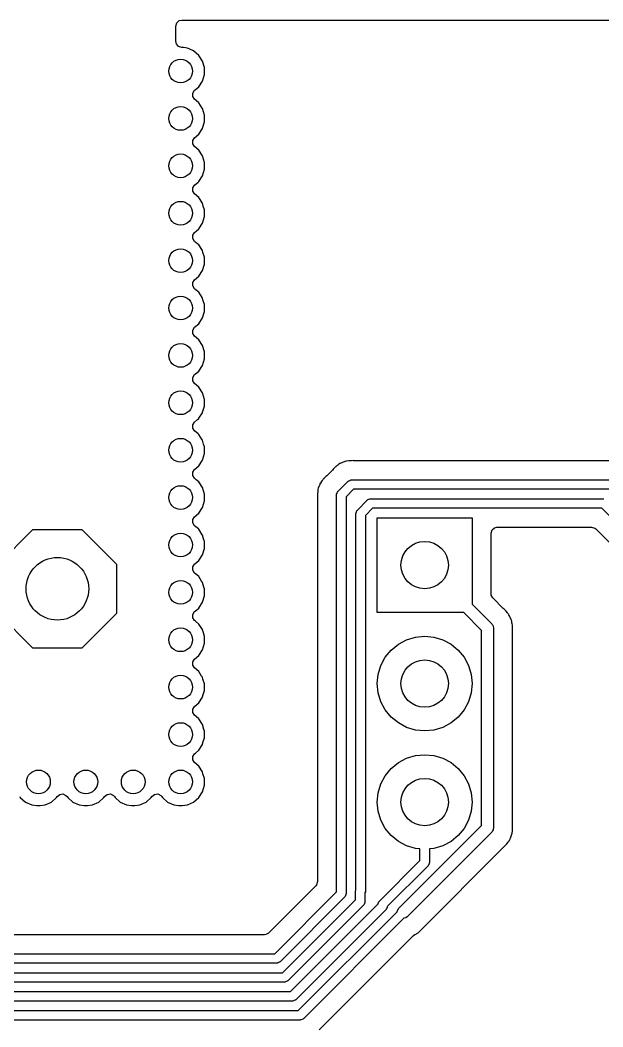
# Model space of a CAD drawing. Extents: x 0.71 to 7.56, y -5.16 to -0.79.
# Drawn here: x 4.989 to 5.473, y -1.624 to -0.787 of the extents above; entities that cross this region are included whole.
import ezdxf

# ---------------------------------------------------------------- set-up
doc = ezdxf.new("R2010")
doc.units = 0
doc.header["$MEASUREMENT"] = 0
doc.layers.add('BLACK', color=7, linetype='CONTINUOUS')

msp = doc.modelspace()

# ---------------------------------------------------------------- linework, layer by layer
at = {"layer": 'BLACK', "linetype": 'CONTINUOUS'}
for p, q in [((5.11811, -0.792303), (5.11889, -0.789664)), ((5.11811, -0.805138), (5.11811, -0.792303)), ((5.11889, -0.789664), (5.12096, -0.787862)), ((5.12096, -0.787862), (5.12299, -0.787421)), ((5.12299, -0.787421), (7.3621, -0.787421)), ((5.11855, -0.807166), (5.11811, -0.805138)), ((5.12035, -0.809245), (5.11855, -0.807166)), ((5.12299, -0.81002), (5.12035, -0.809245)), ((5.12346, -0.81002), (5.12299, -0.81002)), ((5.12451, -0.810171), (5.12346, -0.81002)), ((5.12766, -0.810623), (5.12451, -0.810171)), ((5.12977, -0.811589), (5.12766, -0.810623)), ((5.13281, -0.812977), (5.12977, -0.811589)), ((5.13709, -0.816688), (5.13281, -0.812977)), ((5.14016, -0.821455), (5.13709, -0.816688)), ((5.14175, -0.826891), (5.14016, -0.821455)), ((5.14175, -0.832558), (5.14175, -0.826891)), ((5.14016, -0.837994), (5.14175, -0.832558)), ((5.13405, -0.845399), (5.13709, -0.842761)), ((5.13709, -0.842761), (5.14016, -0.837994)), ((5.13219, -0.848034), (5.13368, -0.84572)), ((5.13219, -0.850785), (5.13219, -0.848034)), ((5.13368, -0.853099), (5.13219, -0.850785)), ((5.13368, -0.84572), (5.13405, -0.845399)), ((5.13368, -0.84572), (5.13368, -0.84572)), ((5.13689, -0.855887), (5.13368, -0.853099)), ((5.13709, -0.856058), (5.13689, -0.855887)), ((5.13991, -0.860435), (5.13709, -0.856058)), ((5.14016, -0.860825), (5.13991, -0.860435)), ((5.14175, -0.866261), (5.14016, -0.860825)), ((5.14175, -0.871928), (5.14175, -0.866261)), ((5.14175, -0.866261), (5.14175, -0.866261)), ((5.13709, -0.882131), (5.14016, -0.877364)), ((5.14016, -0.877364), (5.14017, -0.877299)), ((5.14017, -0.877299), (5.14175, -0.871928)), ((5.14175, -0.871928), (5.14175, -0.871928)), ((5.13219, -0.887404), (5.13368, -0.88509)), ((5.13368, -0.88509), (5.13709, -0.882131)), ((5.13368, -0.88509), (5.13368, -0.88509)), ((5.13219, -0.890155), (5.13219, -0.887404)), ((5.13368, -0.892469), (5.13219, -0.890155)), ((5.13709, -0.895428), (5.13368, -0.892469)), ((5.14016, -0.900195), (5.13709, -0.895428)), ((5.14175, -0.905631), (5.14016, -0.900195)), ((5.14016, -0.916734), (5.14175, -0.911298)), ((5.14175, -0.911298), (5.14175, -0.905631)), ((5.13709, -0.921501), (5.14016, -0.916734)), ((5.13219, -0.926774), (5.13368, -0.92446)), ((5.13219, -0.929525), (5.13219, -0.926774)), ((5.13368, -0.92446), (5.1366, -0.921931)), ((5.13368, -0.92446), (5.13368, -0.92446)), ((5.1366, -0.921931), (5.13709, -0.921501)), ((5.13368, -0.931839), (5.13219, -0.929525)), ((5.13709, -0.934798), (5.13368, -0.931839)), ((5.14016, -0.939565), (5.13709, -0.934798)), ((5.14085, -0.941921), (5.14016, -0.939565)), ((5.14016, -0.939565), (5.14016, -0.939565)), ((5.14175, -0.945002), (5.14085, -0.941921)), ((5.14175, -0.950668), (5.14175, -0.945002)), ((5.14016, -0.956104), (5.14175, -0.950668)), ((5.13497, -0.962709), (5.13709, -0.960871)), ((5.13709, -0.960871), (5.14016, -0.956104)), ((5.13219, -0.966144), (5.13368, -0.96383)), ((5.13219, -0.968895), (5.13219, -0.966144)), ((5.13368, -0.971209), (5.13219, -0.968895)), ((5.13368, -0.96383), (5.13497, -0.962709)), ((5.13368, -0.96383), (5.13368, -0.96383)), ((5.13641, -0.973578), (5.13368, -0.971209)), ((5.13709, -0.974168), (5.13641, -0.973578)), ((5.14016, -0.978935), (5.13709, -0.974168)), ((5.14057, -0.980344), (5.14016, -0.978935)), ((5.14016, -0.978935), (5.14016, -0.978935)), ((5.14175, -0.984372), (5.14057, -0.980344)), ((5.14175, -0.990038), (5.14175, -0.984372)), ((5.14016, -0.995475), (5.14175, -0.990038)), ((5.13219, -1.00551), (5.13368, -1.0032)), ((5.13368, -1.0032), (5.13709, -1.00024)), ((5.13368, -1.0032), (5.13368, -1.0032)), ((5.13709, -1.00024), (5.14016, -0.995475)), ((5.13219, -1.00827), (5.13219, -1.00551)), ((5.13368, -1.01058), (5.13219, -1.00827)), ((5.13505, -1.01177), (5.13368, -1.01058)), ((5.13637, -1.01291), (5.13505, -1.01177)), ((5.13709, -1.01354), (5.13637, -1.01291)), ((5.13985, -1.01782), (5.13709, -1.01354)), ((5.14016, -1.01831), (5.13985, -1.01782)), ((5.14059, -1.01977), (5.14016, -1.01831)), ((5.14175, -1.02374), (5.14059, -1.01977)), ((5.14175, -1.02941), (5.14175, -1.02374)), ((5.13709, -1.03961), (5.14016, -1.03484)), ((5.14016, -1.03484), (5.14175, -1.02941)), ((5.13219, -1.04488), (5.13368, -1.04257)), ((5.13219, -1.04764), (5.13219, -1.04488)), ((5.13368, -1.04257), (5.13709, -1.03961)), ((5.13368, -1.04257), (5.13368, -1.04257)), ((5.13368, -1.04995), (5.13219, -1.04764)), ((5.13709, -1.05291), (5.13368, -1.04995)), ((5.14016, -1.05768), (5.13709, -1.05291)), ((5.14175, -1.06311), (5.14016, -1.05768)), ((5.14016, -1.07421), (5.14175, -1.06878)), ((5.14175, -1.06878), (5.14175, -1.06311)), ((5.13709, -1.07898), (5.14016, -1.07421)), ((5.13219, -1.08425), (5.13368, -1.08194)), ((5.13219, -1.08701), (5.13219, -1.08425)), ((5.13368, -1.08932), (5.13219, -1.08701)), ((5.13368, -1.08194), (5.13544, -1.08041)), ((5.13368, -1.08194), (5.13368, -1.08194)), ((5.13544, -1.08041), (5.13709, -1.07898)), ((5.13709, -1.09228), (5.13368, -1.08932)), ((5.14016, -1.09705), (5.13709, -1.09228)), ((5.14175, -1.10248), (5.14016, -1.09705)), ((5.14016, -1.09705), (5.14016, -1.09705)), ((5.14175, -1.10815), (5.14175, -1.10248)), ((5.14175, -1.10248), (5.14175, -1.10248)), ((5.14032, -1.11304), (5.14175, -1.10815)), ((5.14175, -1.10815), (5.14175, -1.10815)), ((5.13368, -1.12131), (5.13603, -1.11927)), ((5.13603, -1.11927), (5.13709, -1.11835)), ((5.13709, -1.11835), (5.13725, -1.11811)), ((5.13725, -1.11811), (5.14016, -1.11358)), ((5.14016, -1.11358), (5.14032, -1.11304)), ((5.13219, -1.12362), (5.13368, -1.12131)), ((5.13219, -1.12638), (5.13219, -1.12362)), ((5.13368, -1.12869), (5.13219, -1.12638)), ((5.13368, -1.12131), (5.13368, -1.12131)), ((5.13655, -1.13118), (5.13368, -1.12869)), ((5.13709, -1.13165), (5.13655, -1.13118)), ((5.13994, -1.13608), (5.13709, -1.13165)), ((5.14016, -1.13642), (5.13994, -1.13608)), ((5.14113, -1.13973), (5.14016, -1.13642)), ((5.14175, -1.14185), (5.14113, -1.13973)), ((5.14175, -1.14752), (5.14175, -1.14185)), ((5.13709, -1.15772), (5.14016, -1.15295)), ((5.14016, -1.15295), (5.14175, -1.14752)), ((5.25841, -1.15413), (5.25655, -1.15498)), ((5.2586, -1.1541), (5.25841, -1.15413)), ((5.25841, -1.15413), (5.25841, -1.15413)), ((5.25961, -1.15384), (5.2586, -1.1541)), ((5.25979, -1.15378), (5.25961, -1.15384)), ((5.26182, -1.15363), (5.25979, -1.15378)), ((5.25979, -1.15378), (5.25979, -1.15378)), ((5.262, -1.15361), (5.26182, -1.15363)), ((5.26261, -1.15352), (5.262, -1.15361)), ((5.26323, -1.15352), (5.26261, -1.15352)), ((5.2634, -1.15352), (5.26323, -1.15352)), ((5.26392, -1.15348), (5.2634, -1.15352)), ((5.26544, -1.15337), (5.26392, -1.15348)), ((5.26562, -1.15341), (5.26544, -1.15337)), ((5.26544, -1.15337), (5.26544, -1.15337)), ((5.26666, -1.15352), (5.26562, -1.15341)), ((5.47771, -1.15352), (5.26666, -1.15352)), ((5.13219, -1.16299), (5.13368, -1.16068)), ((5.13368, -1.16068), (5.13399, -1.16041)), ((5.13368, -1.16068), (5.13368, -1.16068)), ((5.13399, -1.16041), (5.13709, -1.15772)), ((5.24821, -1.16116), (5.24345, -1.16593)), ((5.24887, -1.16035), (5.24821, -1.16116)), ((5.24897, -1.16019), (5.24887, -1.16035)), ((5.25052, -1.15885), (5.24897, -1.16019)), ((5.24897, -1.16019), (5.24897, -1.16019)), ((5.25064, -1.15874), (5.25052, -1.15885)), ((5.25108, -1.1583), (5.25064, -1.15874)), ((5.25158, -1.15793), (5.25108, -1.1583)), ((5.25171, -1.15782), (5.25158, -1.15793)), ((5.25265, -1.15701), (5.25171, -1.15782)), ((5.25325, -1.15648), (5.25265, -1.15701)), ((5.25343, -1.1564), (5.25325, -1.15648)), ((5.25325, -1.15648), (5.25325, -1.15648)), ((5.25432, -1.15587), (5.25343, -1.1564)), ((5.25448, -1.15576), (5.25432, -1.15587)), ((5.25639, -1.15504), (5.25448, -1.15576)), ((5.25448, -1.15576), (5.25448, -1.15576)), ((5.25655, -1.15498), (5.25639, -1.15504)), ((5.13219, -1.16575), (5.13219, -1.16299)), ((5.13368, -1.16806), (5.13219, -1.16575)), ((5.13505, -1.16925), (5.13368, -1.16806)), ((5.13704, -1.17097), (5.13505, -1.16925)), ((5.23976, -1.16982), (5.23876, -1.17097)), ((5.2401, -1.16943), (5.23976, -1.16982)), ((5.24021, -1.16929), (5.2401, -1.16943)), ((5.24058, -1.1688), (5.24021, -1.16929)), ((5.24102, -1.16836), (5.24058, -1.1688)), ((5.24114, -1.16823), (5.24102, -1.16836)), ((5.24248, -1.16669), (5.24114, -1.16823)), ((5.24264, -1.16659), (5.24248, -1.16669)), ((5.24248, -1.16669), (5.24248, -1.16669)), ((5.24345, -1.16593), (5.24264, -1.16659)), ((5.25273, -1.17895), (5.26123, -1.17044)), ((5.26123, -1.17044), (5.26152, -1.1703)), ((5.26152, -1.1703), (5.2617, -1.17004)), ((5.2617, -1.17004), (5.26258, -1.16976)), ((5.26258, -1.16976), (5.2634, -1.16934)), ((5.2634, -1.16934), (5.26372, -1.16939)), ((5.26372, -1.16939), (5.26402, -1.16929)), ((5.26402, -1.16929), (5.48036, -1.16929)), ((5.13709, -1.17102), (5.13704, -1.17097)), ((5.14016, -1.17579), (5.13709, -1.17102)), ((5.14097, -1.17854), (5.14016, -1.17579)), ((5.14016, -1.17579), (5.14016, -1.17579)), ((5.14175, -1.18122), (5.14097, -1.17854)), ((5.23606, -1.1775), (5.23591, -1.17954)), ((5.23613, -1.17732), (5.23606, -1.1775)), ((5.23606, -1.1775), (5.23606, -1.1775)), ((5.23638, -1.17631), (5.23613, -1.17732)), ((5.23641, -1.17613), (5.23638, -1.17631)), ((5.23726, -1.17427), (5.23641, -1.17613)), ((5.23641, -1.17613), (5.23641, -1.17613)), ((5.23733, -1.17411), (5.23726, -1.17427)), ((5.23804, -1.17219), (5.23733, -1.17411)), ((5.23815, -1.17204), (5.23804, -1.17219)), ((5.23804, -1.17219), (5.23804, -1.17219)), ((5.23869, -1.17114), (5.23815, -1.17204)), ((5.23876, -1.17097), (5.23869, -1.17114)), ((5.23876, -1.17097), (5.23876, -1.17097)), ((5.25233, -1.17942), (5.25258, -1.17923)), ((5.25258, -1.17923), (5.25273, -1.17895)), ((5.26565, -1.17717), (5.25945, -1.18336)), ((5.47873, -1.17717), (5.26565, -1.17717)), ((5.14016, -1.19232), (5.14175, -1.18689)), ((5.14175, -1.18689), (5.14175, -1.18122)), ((5.2358, -1.18112), (5.23566, -1.18315)), ((5.23566, -1.18315), (5.23566, -1.18315)), ((5.23566, -1.18315), (5.2357, -1.18334)), ((5.2357, -1.18334), (5.23581, -1.18438)), ((5.23581, -1.18094), (5.2358, -1.18112)), ((5.2359, -1.17971), (5.23581, -1.18032)), ((5.23581, -1.18032), (5.23581, -1.18094)), ((5.23581, -1.18438), (5.23581, -1.50307)), ((5.23591, -1.17954), (5.2359, -1.17971)), ((5.25157, -1.18173), (5.25167, -1.18143)), ((5.25157, -1.51163), (5.25157, -1.18173)), ((5.25162, -1.18112), (5.25204, -1.1803)), ((5.25167, -1.18143), (5.25162, -1.18112)), ((5.25204, -1.1803), (5.25233, -1.17942)), ((5.25945, -1.18336), (5.25945, -1.51326)), ((5.26887, -1.19446), (5.27714, -1.18619)), ((5.27714, -1.18619), (5.27742, -1.18605)), ((5.27742, -1.18605), (5.27761, -1.18579)), ((5.27761, -1.18579), (5.27848, -1.18551)), ((5.27848, -1.18551), (5.27931, -1.18509)), ((5.27931, -1.18509), (5.27962, -1.18514)), ((5.27962, -1.18514), (5.27992, -1.18504)), ((5.27992, -1.18504), (5.47362, -1.18504)), ((5.13709, -1.19709), (5.14016, -1.19232)), ((5.26776, -1.19663), (5.26818, -1.19581)), ((5.26818, -1.19581), (5.26847, -1.19493)), ((5.26847, -1.19493), (5.26873, -1.19474)), ((5.26873, -1.19474), (5.26887, -1.19446)), ((5.28155, -1.19291), (5.27559, -1.19887)), ((5.47199, -1.19291), (5.28155, -1.19291)), ((5.71887, -1.43979), (5.47199, -1.19291)), ((5.13219, -1.20236), (5.13368, -1.20005)), ((5.13219, -1.20512), (5.13219, -1.20236)), ((5.13368, -1.20005), (5.13371, -1.20002)), ((5.13368, -1.20005), (5.13368, -1.20005)), ((5.13371, -1.20002), (5.13709, -1.19709)), ((5.26772, -1.19724), (5.26781, -1.19694)), ((5.26772, -1.51012), (5.26772, -1.19724)), ((5.26781, -1.19694), (5.26776, -1.19663)), ((5.27559, -1.19887), (5.27559, -1.51102)), ((5.28543, -1.27953), (5.28543, -1.20079)), ((5.28543, -1.20079), (5.36417, -1.20079)), ((5.36417, -1.20079), (5.36417, -1.27257)), ((4.97047, -1.23946), (4.9993, -1.21063)), ((4.9993, -1.21063), (5.04007, -1.21063)), ((5.04007, -1.21063), (5.0689, -1.23946)), ((5.13368, -1.20743), (5.13219, -1.20512)), ((5.13677, -1.21011), (5.13368, -1.20743)), ((5.13709, -1.21039), (5.13677, -1.21011)), ((5.14008, -1.21504), (5.13709, -1.21039)), ((5.37994, -1.21356), (5.38072, -1.21092)), ((5.38072, -1.21092), (5.38279, -1.20912)), ((5.38279, -1.20912), (5.38482, -1.20868)), ((5.38482, -1.20868), (5.46344, -1.20868)), ((5.46344, -1.20868), (5.46608, -1.20946)), ((5.46608, -1.20946), (5.46689, -1.21011)), ((5.46689, -1.21011), (5.70585, -1.44907)), ((5.14016, -1.21516), (5.14008, -1.21504)), ((5.14105, -1.21822), (5.14016, -1.21516)), ((5.14175, -1.22059), (5.14105, -1.21822)), ((5.14175, -1.22626), (5.14175, -1.22059)), ((5.37994, -1.26401), (5.37994, -1.21356)), ((5.14016, -1.23169), (5.14175, -1.22626)), ((5.13399, -1.23915), (5.13709, -1.23646)), ((5.13709, -1.23646), (5.14016, -1.23169)), ((5.0689, -1.23946), (5.0689, -1.28023)), ((5.13219, -1.24173), (5.13368, -1.23942)), ((5.13219, -1.24449), (5.13219, -1.24173)), ((5.13368, -1.2468), (5.13219, -1.24449)), ((5.13368, -1.23942), (5.13399, -1.23915)), ((5.13368, -1.23942), (5.13368, -1.23942)), ((5.13549, -1.24837), (5.13368, -1.2468)), ((5.13709, -1.24976), (5.13549, -1.24837)), ((5.13947, -1.25345), (5.13709, -1.24976)), ((5.14016, -1.25453), (5.13947, -1.25345)), ((5.14135, -1.2586), (5.14016, -1.25453)), ((5.14175, -1.25996), (5.14135, -1.2586)), ((5.14175, -1.26563), (5.14175, -1.25996)), ((5.13709, -1.27583), (5.14016, -1.27107)), ((5.14016, -1.27107), (5.14175, -1.26563)), ((5.38005, -1.26505), (5.37994, -1.26401)), ((5.38137, -1.26747), (5.38005, -1.26505)), ((5.39005, -1.27615), (5.38137, -1.26747)), ((5.13219, -1.2811), (5.13368, -1.27879)), ((5.13368, -1.27879), (5.13408, -1.27844)), ((5.13368, -1.27879), (5.13368, -1.27879)), ((5.13408, -1.27844), (5.13709, -1.27583)), ((5.35721, -1.27953), (5.28543, -1.27953)), ((5.37205, -1.29436), (5.35721, -1.27953)), ((5.36417, -1.27257), (5.38045, -1.28884)), ((5.39069, -1.27668), (5.39005, -1.27615)), ((5.39122, -1.27706), (5.39069, -1.27668)), ((5.39196, -1.27797), (5.39122, -1.27706)), ((5.39122, -1.27706), (5.39122, -1.27706)), ((5.39122, -1.27706), (5.39122, -1.27706)), ((5.39227, -1.27835), (5.39196, -1.27797)), ((5.39244, -1.27853), (5.39227, -1.27835)), ((5.39361, -1.2797), (5.39244, -1.27853)), ((4.9993, -1.30906), (4.97047, -1.28023)), ((5.0689, -1.28023), (5.04007, -1.30906)), ((5.13219, -1.28386), (5.13219, -1.2811)), ((5.13368, -1.28617), (5.13219, -1.28386)), ((5.13445, -1.28684), (5.13368, -1.28617)), ((5.13706, -1.2891), (5.13445, -1.28684)), ((5.39393, -1.28028), (5.39361, -1.2797)), ((5.39361, -1.2797), (5.39361, -1.2797)), ((5.3944, -1.28096), (5.39393, -1.28028)), ((5.39481, -1.28147), (5.3944, -1.28096)), ((5.39547, -1.28299), (5.39481, -1.28147)), ((5.39481, -1.28147), (5.39481, -1.28147)), ((5.39558, -1.28322), (5.39547, -1.28299)), ((5.3959, -1.28378), (5.39558, -1.28322)), ((5.39628, -1.28446), (5.3959, -1.28378)), ((5.3964, -1.28466), (5.39628, -1.28446)), ((5.39655, -1.2853), (5.3964, -1.28466)), ((5.3964, -1.28466), (5.3964, -1.28466)), ((5.39682, -1.28609), (5.39655, -1.2853)), ((5.39708, -1.28669), (5.39682, -1.28609)), ((5.3973, -1.28833), (5.39708, -1.28669)), ((5.13709, -1.28913), (5.13706, -1.2891)), ((5.14009, -1.29379), (5.13709, -1.28913)), ((5.14016, -1.2939), (5.14009, -1.29379)), ((5.14093, -1.29653), (5.14016, -1.2939)), ((5.37205, -1.45658), (5.37205, -1.29436)), ((5.38045, -1.28884), (5.38097, -1.28955)), ((5.38097, -1.28955), (5.38111, -1.28966)), ((5.38111, -1.28966), (5.38114, -1.28977)), ((5.38114, -1.28977), (5.38129, -1.28996)), ((5.38129, -1.28996), (5.38155, -1.29115)), ((5.38155, -1.29115), (5.38189, -1.29232)), ((5.38189, -1.29232), (5.38189, -1.45862)), ((5.39735, -1.28858), (5.3973, -1.28833)), ((5.39743, -1.28891), (5.39735, -1.28858)), ((5.39774, -1.29019), (5.39743, -1.28891)), ((5.39766, -1.29268), (5.39769, -1.29175)), ((5.39766, -1.45643), (5.39766, -1.29268)), ((5.39769, -1.29175), (5.39774, -1.29019)), ((5.14175, -1.29933), (5.14093, -1.29653)), ((5.14175, -1.305), (5.14175, -1.29933)), ((5.30293, -1.30585), (5.30974, -1.30221)), ((5.30974, -1.30221), (5.31712, -1.29997)), ((5.31712, -1.29997), (5.3248, -1.29921)), ((5.3248, -1.29921), (5.33248, -1.29997)), ((5.33248, -1.29997), (5.33987, -1.30221)), ((5.33987, -1.30221), (5.34668, -1.30585)), ((5.04007, -1.30906), (4.9993, -1.30906)), ((5.13709, -1.3152), (5.14016, -1.31044)), ((5.14016, -1.31044), (5.14175, -1.305)), ((5.29207, -1.31671), (5.29696, -1.31074)), ((5.29696, -1.31074), (5.30293, -1.30585)), ((5.34668, -1.30585), (5.35264, -1.31074)), ((5.35264, -1.31074), (5.35754, -1.31671)), ((5.13219, -1.32048), (5.13368, -1.31816)), ((5.13219, -1.32323), (5.13219, -1.32048)), ((5.13368, -1.31816), (5.13709, -1.3152)), ((5.13368, -1.31816), (5.13368, -1.31816)), ((5.28843, -1.32352), (5.29207, -1.31671)), ((5.35754, -1.31671), (5.36118, -1.32352)), ((5.13368, -1.32554), (5.13219, -1.32323)), ((5.13709, -1.3285), (5.13368, -1.32554)), ((5.13953, -1.33229), (5.13709, -1.3285)), ((5.28619, -1.3309), (5.28843, -1.32352)), ((5.36118, -1.32352), (5.36342, -1.3309)), ((5.14016, -1.33327), (5.13953, -1.33229)), ((5.14061, -1.3348), (5.14016, -1.33327)), ((5.14175, -1.3387), (5.14061, -1.3348)), ((5.28543, -1.33858), (5.28619, -1.3309)), ((5.36342, -1.3309), (5.36417, -1.33858)), ((5.14078, -1.34769), (5.14175, -1.34437)), ((5.14175, -1.34437), (5.14175, -1.3387)), ((5.28619, -1.34626), (5.28543, -1.33858)), ((5.28843, -1.35365), (5.28619, -1.34626)), ((5.36342, -1.34626), (5.36118, -1.35365)), ((5.36417, -1.33858), (5.36342, -1.34626)), ((5.13368, -1.35753), (5.13709, -1.35457)), ((5.13709, -1.35457), (5.14016, -1.34981)), ((5.14016, -1.34981), (5.14022, -1.34959)), ((5.14022, -1.34959), (5.14078, -1.34769)), ((5.29207, -1.36046), (5.28843, -1.35365)), ((5.36118, -1.35365), (5.35754, -1.36046)), ((5.13219, -1.35985), (5.13368, -1.35753)), ((5.13219, -1.3626), (5.13219, -1.35985)), ((5.13368, -1.36491), (5.13219, -1.3626)), ((5.13368, -1.35753), (5.13368, -1.35753)), ((5.29696, -1.36642), (5.29207, -1.36046)), ((5.35754, -1.36046), (5.35264, -1.36642)), ((5.13687, -1.36767), (5.13368, -1.36491)), ((5.13709, -1.36787), (5.13687, -1.36767)), ((5.14011, -1.37256), (5.13709, -1.36787)), ((5.30293, -1.37132), (5.29696, -1.36642)), ((5.30974, -1.37496), (5.30293, -1.37132)), ((5.34668, -1.37132), (5.33987, -1.37496)), ((5.35264, -1.36642), (5.34668, -1.37132)), ((5.14016, -1.37264), (5.14011, -1.37256)), ((5.14138, -1.37682), (5.14016, -1.37264)), ((5.14175, -1.37807), (5.14138, -1.37682)), ((5.14175, -1.38374), (5.14175, -1.37807)), ((5.31712, -1.3772), (5.30974, -1.37496)), ((5.3248, -1.37795), (5.31712, -1.3772)), ((5.33248, -1.3772), (5.3248, -1.37795)), ((5.33987, -1.37496), (5.33248, -1.3772)), ((5.14028, -1.38874), (5.14089, -1.38667)), ((5.14089, -1.38667), (5.14175, -1.38374)), ((5.13368, -1.3969), (5.13437, -1.3963)), ((5.13437, -1.3963), (5.13709, -1.39394)), ((5.13709, -1.39394), (5.14016, -1.38918)), ((5.14016, -1.38918), (5.14028, -1.38874)), ((5.13219, -1.39922), (5.13368, -1.3969)), ((5.13219, -1.40197), (5.13219, -1.39922)), ((5.13368, -1.40428), (5.13219, -1.40197)), ((5.13368, -1.3969), (5.13368, -1.3969)), ((5.13709, -1.40724), (5.13368, -1.40428)), ((5.29696, -1.40917), (5.30293, -1.40427)), ((5.30293, -1.40427), (5.30974, -1.40063)), ((5.30974, -1.40063), (5.31712, -1.39839)), ((5.31712, -1.39839), (5.3248, -1.39764)), ((5.3248, -1.39764), (5.33248, -1.39839)), ((5.33248, -1.39839), (5.33987, -1.40063)), ((5.33987, -1.40063), (5.34668, -1.40427)), ((5.34668, -1.40427), (5.35264, -1.40917)), ((5.14016, -1.41201), (5.13709, -1.40724)), ((5.14061, -1.41355), (5.14016, -1.41201)), ((5.14016, -1.41201), (5.14016, -1.41201)), ((5.29207, -1.41514), (5.29696, -1.40917)), ((5.35264, -1.40917), (5.35754, -1.41514)), ((5.14175, -1.41744), (5.14061, -1.41355)), ((5.14175, -1.42311), (5.14175, -1.41744)), ((5.28843, -1.42194), (5.29207, -1.41514)), ((5.35754, -1.41514), (5.36118, -1.42194)), ((5.13709, -1.43331), (5.14016, -1.42855)), ((5.14016, -1.42855), (5.14175, -1.42311)), ((5.28543, -1.43701), (5.28619, -1.42933)), ((5.28619, -1.42933), (5.28843, -1.42194)), ((5.36118, -1.42194), (5.36342, -1.42933)), ((5.36342, -1.42933), (5.36417, -1.43701)), ((4.98836, -1.43248), (4.98889, -1.43331)), ((4.98889, -1.43331), (4.98889, -1.43331)), ((4.98889, -1.43331), (4.99317, -1.43702)), ((4.99317, -1.43702), (4.99833, -1.43938)), ((5.00955, -1.43938), (5.0147, -1.43702)), ((5.0147, -1.43702), (5.01898, -1.43331)), ((5.01898, -1.43331), (5.01952, -1.43248)), ((5.01898, -1.43331), (5.01898, -1.43331)), ((5.01952, -1.43248), (5.02159, -1.43068)), ((5.02159, -1.43068), (5.02432, -1.43029)), ((5.02432, -1.43029), (5.02682, -1.43143)), ((5.02682, -1.43143), (5.02773, -1.43248)), ((5.02773, -1.43248), (5.02826, -1.43331)), ((5.02826, -1.43331), (5.02826, -1.43331)), ((5.02826, -1.43331), (5.03254, -1.43702)), ((5.03254, -1.43702), (5.0377, -1.43938)), ((5.04892, -1.43938), (5.05407, -1.43702)), ((5.05407, -1.43702), (5.05835, -1.43331)), ((5.05835, -1.43331), (5.05889, -1.43248)), ((5.05835, -1.43331), (5.05835, -1.43331)), ((5.05889, -1.43248), (5.06096, -1.43068)), ((5.06096, -1.43068), (5.06369, -1.43029)), ((5.06369, -1.43029), (5.06619, -1.43143)), ((5.06619, -1.43143), (5.0671, -1.43248)), ((5.0671, -1.43248), (5.06763, -1.43331)), ((5.06763, -1.43331), (5.06763, -1.43331)), ((5.06763, -1.43331), (5.07191, -1.43702)), ((5.07191, -1.43702), (5.07707, -1.43938)), ((5.08829, -1.43938), (5.09344, -1.43702)), ((5.09344, -1.43702), (5.09772, -1.43331)), ((5.09772, -1.43331), (5.09826, -1.43248)), ((5.09772, -1.43331), (5.09772, -1.43331)), ((5.09826, -1.43248), (5.10033, -1.43068)), ((5.10033, -1.43068), (5.10306, -1.43029)), ((5.10306, -1.43029), (5.10556, -1.43143)), ((5.10556, -1.43143), (5.10647, -1.43248)), ((5.10647, -1.43248), (5.107, -1.43331)), ((5.107, -1.43331), (5.107, -1.43331)), ((5.107, -1.43331), (5.11128, -1.43702)), ((5.11128, -1.43702), (5.11644, -1.43938)), ((5.12766, -1.43938), (5.13281, -1.43702)), ((5.13281, -1.43702), (5.13709, -1.43331)), ((5.28619, -1.44469), (5.28543, -1.43701)), ((5.36417, -1.43701), (5.36342, -1.44469)), ((4.99833, -1.43938), (5.00253, -1.43998)), ((5.00253, -1.43998), (5.00253, -1.43998)), ((5.00253, -1.43998), (5.00535, -1.43998)), ((5.00535, -1.43998), (5.00955, -1.43938)), ((5.00535, -1.43998), (5.00535, -1.43998)), ((5.0377, -1.43938), (5.0419, -1.43998)), ((5.0419, -1.43998), (5.0419, -1.43998)), ((5.0419, -1.43998), (5.04472, -1.43998)), ((5.04472, -1.43998), (5.04892, -1.43938)), ((5.04472, -1.43998), (5.04472, -1.43998)), ((5.07707, -1.43938), (5.08127, -1.43998)), ((5.08127, -1.43998), (5.08127, -1.43998)), ((5.08127, -1.43998), (5.08409, -1.43998)), ((5.08409, -1.43998), (5.08829, -1.43938)), ((5.08409, -1.43998), (5.08409, -1.43998)), ((5.11644, -1.43938), (5.12064, -1.43998)), ((5.12064, -1.43998), (5.12064, -1.43998)), ((5.12064, -1.43998), (5.12346, -1.43998)), ((5.12346, -1.43998), (5.12766, -1.43938)), ((5.12346, -1.43998), (5.12346, -1.43998)), ((5.28843, -1.45207), (5.28619, -1.44469)), ((5.36342, -1.44469), (5.36118, -1.45207)), ((5.29207, -1.45888), (5.28843, -1.45207)), ((5.36118, -1.45207), (5.35754, -1.45888)), ((5.29696, -1.46485), (5.29207, -1.45888)), ((5.30317, -1.52546), (5.37205, -1.45658)), ((5.38045, -1.4621), (5.31013, -1.53242)), ((5.35754, -1.45888), (5.35264, -1.46485)), ((5.38103, -1.46103), (5.38045, -1.4621)), ((5.38169, -1.46), (5.38103, -1.46103)), ((5.38173, -1.45976), (5.38169, -1.46)), ((5.38178, -1.45966), (5.38173, -1.45976)), ((5.38189, -1.45862), (5.38176, -1.45949)), ((5.38176, -1.45949), (5.38178, -1.45966)), ((5.39665, -1.4651), (5.39726, -1.46356)), ((5.39726, -1.46356), (5.39733, -1.46291)), ((5.39733, -1.46291), (5.39748, -1.46209)), ((5.39748, -1.46209), (5.39752, -1.46195)), ((5.39752, -1.46195), (5.39766, -1.46146)), ((5.39773, -1.45726), (5.39766, -1.45643)), ((5.39766, -1.4598), (5.39767, -1.45955)), ((5.39766, -1.46146), (5.39766, -1.4598)), ((5.39767, -1.45955), (5.3977, -1.4593)), ((5.3977, -1.4593), (5.39784, -1.4579)), ((5.39784, -1.4579), (5.39773, -1.45726)), ((5.30293, -1.46974), (5.29696, -1.46485)), ((5.30974, -1.47338), (5.30293, -1.46974)), ((5.34668, -1.46974), (5.33987, -1.47338)), ((5.35264, -1.46485), (5.34668, -1.46974)), ((5.39135, -1.47349), (5.39317, -1.47179)), ((5.39317, -1.47179), (5.39403, -1.47038)), ((5.39403, -1.47038), (5.39417, -1.47017)), ((5.39417, -1.47017), (5.39517, -1.46885)), ((5.39517, -1.46885), (5.39541, -1.46824)), ((5.39541, -1.46824), (5.39578, -1.4675)), ((5.39578, -1.4675), (5.39612, -1.46694)), ((5.39612, -1.46694), (5.39657, -1.46534)), ((5.39657, -1.46534), (5.39665, -1.4651)), ((5.31712, -1.47562), (5.30974, -1.47338)), ((5.32087, -1.47599), (5.31712, -1.47562)), ((5.31927, -1.54558), (5.39135, -1.47349)), ((5.32087, -1.48549), (5.32087, -1.47599)), ((5.33248, -1.47562), (5.32874, -1.47599)), ((5.32874, -1.47599), (5.32874, -1.48712)), ((5.33987, -1.47338), (5.33248, -1.47562)), ((5.28713, -1.51922), (5.32087, -1.48549)), ((5.32827, -1.48856), (5.32799, -1.48943)), ((5.32869, -1.48773), (5.32827, -1.48856)), ((5.32874, -1.48712), (5.32864, -1.48742)), ((5.32864, -1.48742), (5.32869, -1.48773)), ((5.32759, -1.4899), (5.29376, -1.52373)), ((5.32773, -1.48962), (5.32759, -1.4899)), ((5.32799, -1.48943), (5.32773, -1.48962)), ((5.23581, -1.50307), (5.23503, -1.50571)), ((5.23438, -1.50653), (5.19511, -1.54579)), ((5.20021, -1.56299), (5.25157, -1.51163)), ((5.23503, -1.50571), (5.23438, -1.50653)), ((5.25945, -1.51326), (5.25935, -1.51356)), ((5.25935, -1.51356), (5.2594, -1.51387)), ((5.26732, -1.51142), (5.26742, -1.51112)), ((5.26732, -1.51815), (5.26732, -1.51142)), ((5.26737, -1.5108), (5.26772, -1.51012)), ((5.26742, -1.51112), (5.26737, -1.5108)), ((5.27554, -1.51164), (5.2752, -1.51232)), ((5.2752, -1.51232), (5.2752, -1.51978)), ((5.27559, -1.51102), (5.27549, -1.51133)), ((5.27549, -1.51133), (5.27554, -1.51164)), ((5.2583, -1.51604), (5.20463, -1.56971)), ((5.20673, -1.57874), (5.26732, -1.51815)), ((5.21326, -1.59449), (5.28607, -1.52167)), ((5.25844, -1.51576), (5.2583, -1.51604)), ((5.2587, -1.51557), (5.25844, -1.51576)), ((5.25898, -1.5147), (5.2587, -1.51557)), ((5.2594, -1.51387), (5.25898, -1.5147)), ((5.27444, -1.5221), (5.27419, -1.52228)), ((5.27473, -1.52122), (5.27444, -1.5221)), ((5.27515, -1.5204), (5.27473, -1.52122)), ((5.2752, -1.51978), (5.2751, -1.52008)), ((5.2751, -1.52008), (5.27515, -1.5204)), ((5.28603, -1.52139), (5.28644, -1.52057)), ((5.28607, -1.52167), (5.28603, -1.52139)), ((5.28644, -1.52057), (5.28673, -1.51969)), ((5.28673, -1.51969), (5.28699, -1.51951)), ((5.28699, -1.51951), (5.28713, -1.51922)), ((5.27404, -1.52257), (5.21115, -1.58546)), ((5.2927, -1.52618), (5.21767, -1.60121)), ((5.21978, -1.61024), (5.30186, -1.52816)), ((5.27419, -1.52228), (5.27404, -1.52257)), ((5.29284, -1.5259), (5.2927, -1.52618)), ((5.2931, -1.52571), (5.29284, -1.5259)), ((5.29338, -1.52484), (5.2931, -1.52571)), ((5.2938, -1.52401), (5.29338, -1.52484)), ((5.29376, -1.52373), (5.2938, -1.52401)), ((5.30184, -1.52789), (5.30317, -1.52546)), ((5.30186, -1.52816), (5.30184, -1.52789)), ((5.30759, -1.53356), (5.22419, -1.61696)), ((5.30901, -1.53326), (5.30759, -1.53356)), ((5.31013, -1.53242), (5.30901, -1.53326)), ((5.19166, -1.54722), (4.82151, -1.54722)), ((5.1927, -1.54711), (5.19166, -1.54722)), ((5.19511, -1.54579), (5.1927, -1.54711)), ((5.31561, -1.54784), (5.31667, -1.54704)), ((5.31667, -1.54704), (5.31686, -1.54693)), ((5.31686, -1.54693), (5.31927, -1.54558)), ((5.3044, -1.55906), (5.31561, -1.54784)), ((4.41305, -1.56299), (5.20021, -1.56299)), ((5.23721, -1.62624), (5.3044, -1.55906)), ((5.20184, -1.57087), (4.41142, -1.57087)), ((5.20214, -1.57077), (5.20184, -1.57087)), ((5.20246, -1.57082), (5.20214, -1.57077)), ((5.20328, -1.5704), (5.20246, -1.57082)), ((5.20416, -1.57011), (5.20328, -1.5704)), ((5.20434, -1.56986), (5.20416, -1.57011)), ((5.20463, -1.56971), (5.20434, -1.56986)), ((4.30906, -1.57874), (5.20673, -1.57874)), ((5.20836, -1.58661), (4.31069, -1.58661)), ((5.20867, -1.58652), (5.20836, -1.58661)), ((5.20898, -1.58657), (5.20867, -1.58652)), ((5.2098, -1.58615), (5.20898, -1.58657)), ((5.21068, -1.58586), (5.2098, -1.58615)), ((5.21087, -1.58561), (5.21068, -1.58586)), ((5.21115, -1.58546), (5.21087, -1.58561)), ((4.31693, -1.59449), (5.21326, -1.59449)), ((5.21489, -1.60236), (4.31856, -1.60236)), ((5.21519, -1.60226), (5.21489, -1.60236)), ((5.2155, -1.60231), (5.21519, -1.60226)), ((5.21632, -1.6019), (5.2155, -1.60231)), ((5.2172, -1.60161), (5.21632, -1.6019)), ((5.21739, -1.60135), (5.2172, -1.60161)), ((5.21767, -1.60121), (5.21739, -1.60135)), ((4.32345, -1.61024), (5.21978, -1.61024)), ((5.22141, -1.61811), (4.32508, -1.61811)), ((5.22171, -1.61801), (5.22141, -1.61811)), ((5.22203, -1.61806), (5.22171, -1.61801)), ((5.22285, -1.61764), (5.22203, -1.61806)), ((5.22372, -1.61736), (5.22285, -1.61764)), ((5.22391, -1.6171), (5.22372, -1.61736)), ((5.22419, -1.61696), (5.22391, -1.6171))]:
    msp.add_line(p, q, dxfattribs=at)
at = {"layer": 'BLACK'}
for centre, radius in [((5.12205, -0.829724), 0.009843), ((5.12205, -0.869094), 0.009843), ((5.12205, -0.908465), 0.009843), ((5.12205, -0.947835), 0.009843), ((5.12205, -0.987205), 0.009843), ((5.12205, -1.02657), 0.009843), ((5.12205, -1.06594), 0.009843), ((5.12205, -1.10531), 0.009843), ((5.12205, -1.14469), 0.009843), ((5.12205, -1.18406), 0.009843), ((5.12205, -1.22343), 0.009843), ((5.3248, -1.24016), 0.019685), ((5.01969, -1.25984), 0.026), ((5.12205, -1.2628), 0.009843), ((5.12205, -1.30217), 0.009843), ((5.3248, -1.33858), 0.019685), ((5.12205, -1.34154), 0.009843), ((5.12205, -1.38091), 0.009843), ((5.00394, -1.42028), 0.009843), ((5.04331, -1.42028), 0.009843), ((5.08268, -1.42028), 0.009843), ((5.12205, -1.42028), 0.009843), ((5.3248, -1.43701), 0.019685)]:
    msp.add_circle(centre, radius, dxfattribs=at)

doc.saveas('drawing.dxf')
